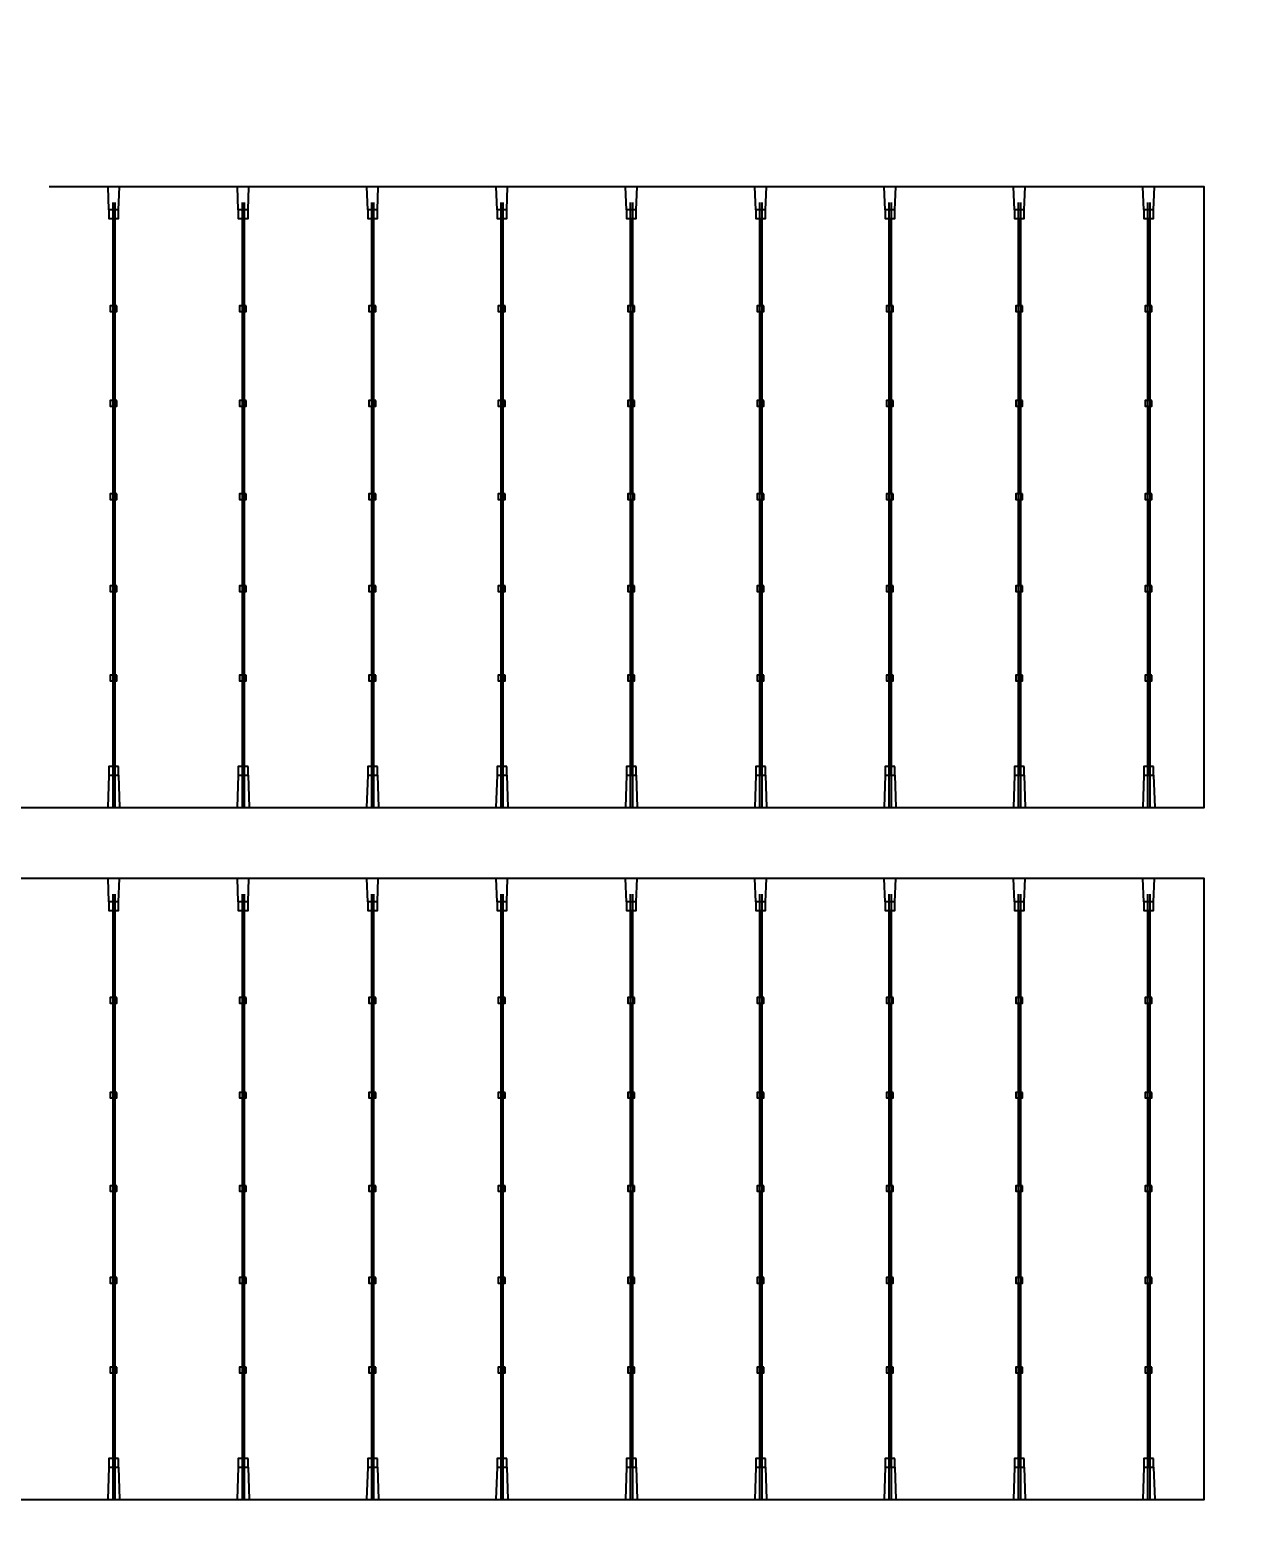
# Model space of a CAD drawing. Header units: millimetres. Extents: x 10297564 to 11610295, y -9287743 to -8409454.
# Drawn here: x 10426489 to 10428762, y -9093088 to -9090281 of the extents above; entities that cross this region are included whole.
import ezdxf

# ---------------------------------------------------------------- set-up
doc = ezdxf.new("R2010")
doc.units = ezdxf.units.MM
doc.header["$LTSCALE"] = 100
doc.layers.add('E1', color=1, linetype='Continuous')
doc.layers.add('Outline', color=5, linetype='Continuous', lineweight=25)
doc.styles.add('HL-S1', font='DotumChe.ttf')
doc.styles.add('MG', font='malgun.ttf')
doc.dimstyles.new('HL-100', dxfattribs={"dimscale": 100, "dimtxt": 3, "dimasz": 4, "dimexe": 2, "dimexo": 2, "dimgap": 1, "dimtad": 1, "dimdec": 0, "dimzin": 0, "dimlunit": 6, "dimtxsty": 'HL-S1', "dimblk": 'DOTSMALL', "dimcen": 4, "dimdle": 2, "dimclrd": 256, "dimclre": 256, "dimclrt": 4, "dimazin": 0, "dimtfac": 1, "dimtdec": 0, "dimtix": 1, "dimtmove": 2, "dimatfit": 3, "dimldrblk": 'DOTSMALL', "dimfxl": 1.5, "dimtolj": 1, "dimtzin": 0, "dimlwd": -1, "dimlwe": -1, "dimarcsym": 0})

# ---------------------------------------------------------------- blocks, each defined once
blk = doc.blocks.new('*D75')
at = {"layer": 'defpoints', "color": 0, "transparency": 16777216}
for p in [(10439230.2, -9073249.8), (10439230.2, -9073249.8), (10423426.7, -9107604.7)]:
    blk.add_point(p, dxfattribs=at)
at = {"layer": 'E1', "color": 1, "transparency": 16777216}
for p, q in [((10439593.6, -9073417), (10439593.6, -9073417)), ((10423593.8, -9107241.3), (10439063, -9073613.2)), ((10423790.1, -9107771.8), (10423790.1, -9107771.8))]:
    blk.add_line(p, q, dxfattribs=at)
for points in [[(10439002.4, -9073585.4), (10439123.6, -9073641.1), (10439230.2, -9073249.8)], [(10423533.3, -9107213.4), (10423654.4, -9107269.1), (10423426.7, -9107604.7)]]:
    blk.add_solid(points, dxfattribs=at)
at = {"layer": 'E1', "color": 7, "transparency": 16777216, "insert": (10430911.1, -9090235.3), "char_height": 500, "attachment_point": 5, "rotation": 65.2972, "style": 'MG'}
blk.add_mtext('\\A1;2711.1', dxfattribs=at)
blk = doc.blocks.new('_DotSmall')
at = {"color": 0, "linetype": 'ByBlock', "const_width": 0.5}
blk.add_lwpolyline([(-0.0625, 0, 1), (0.0625, 0, 1)], format="xyb", close=True, dxfattribs=at)

msp = doc.modelspace()

# ---------------------------------------------------------------- hatches: boundary and pattern name
at = {"true_color": 0x939598}
h = msp.add_hatch(color=252, dxfattribs=at)
h.dxf.hatch_style = 1
h.paths.add_polyline_path([(10426642.6, -9091731.4), (10426646.6, -9091731.4), (10426646.6, -9090603), (10426642.6, -9090603)])
h = msp.add_hatch(color=252, dxfattribs=at)
h.dxf.hatch_style = 1
h.paths.add_polyline_path([(10426883.9, -9091731.4), (10426887.9, -9091731.4), (10426887.9, -9090603), (10426883.9, -9090603)])
h = msp.add_hatch(color=252, dxfattribs=at)
h.dxf.hatch_style = 1
h.paths.add_polyline_path([(10427125.2, -9091731.4), (10427129.2, -9091731.4), (10427129.2, -9090603), (10427125.2, -9090603)])
h = msp.add_hatch(color=252, dxfattribs=at)
h.dxf.hatch_style = 1
h.paths.add_polyline_path([(10427366.5, -9091731.4), (10427370.6, -9091731.4), (10427370.6, -9090603), (10427366.5, -9090603)])
h = msp.add_hatch(color=252, dxfattribs=at)
h.dxf.hatch_style = 1
h.paths.add_polyline_path([(10427607.8, -9091731.4), (10427611.9, -9091731.4), (10427611.9, -9090603), (10427607.8, -9090603)])
h = msp.add_hatch(color=252, dxfattribs=at)
h.dxf.hatch_style = 1
h.paths.add_polyline_path([(10427849.1, -9091731.4), (10427853.2, -9091731.4), (10427853.2, -9090603), (10427849.1, -9090603)])
h = msp.add_hatch(color=252, dxfattribs=at)
h.dxf.hatch_style = 1
h.paths.add_polyline_path([(10428090.4, -9091731.4), (10428094.5, -9091731.4), (10428094.5, -9090603), (10428090.4, -9090603)])
h = msp.add_hatch(color=252, dxfattribs=at)
h.dxf.hatch_style = 1
h.paths.add_polyline_path([(10428331.7, -9091731.4), (10428335.8, -9091731.4), (10428335.8, -9090603), (10428331.7, -9090603)])
h = msp.add_hatch(color=252, dxfattribs=at)
h.dxf.hatch_style = 1
h.paths.add_polyline_path([(10428573, -9091731.4), (10428577.1, -9091731.4), (10428577.1, -9090603), (10428573, -9090603)])
h = msp.add_hatch(color=252, dxfattribs=at)
h.dxf.hatch_style = 1
h.paths.add_polyline_path([(10426642.6, -9093021.6), (10426646.6, -9093021.6), (10426646.6, -9091893.2), (10426642.6, -9091893.2)])
h = msp.add_hatch(color=252, dxfattribs=at)
h.dxf.hatch_style = 1
h.paths.add_polyline_path([(10426883.9, -9093021.6), (10426887.9, -9093021.6), (10426887.9, -9091893.2), (10426883.9, -9091893.2)])
h = msp.add_hatch(color=252, dxfattribs=at)
h.dxf.hatch_style = 1
h.paths.add_polyline_path([(10427125.2, -9093021.6), (10427129.2, -9093021.6), (10427129.2, -9091893.2), (10427125.2, -9091893.2)])
h = msp.add_hatch(color=252, dxfattribs=at)
h.dxf.hatch_style = 1
h.paths.add_polyline_path([(10427366.5, -9093021.6), (10427370.6, -9093021.6), (10427370.6, -9091893.2), (10427366.5, -9091893.2)])
h = msp.add_hatch(color=252, dxfattribs=at)
h.dxf.hatch_style = 1
h.paths.add_polyline_path([(10427607.8, -9093021.6), (10427611.9, -9093021.6), (10427611.9, -9091893.2), (10427607.8, -9091893.2)])
h = msp.add_hatch(color=252, dxfattribs=at)
h.dxf.hatch_style = 1
h.paths.add_polyline_path([(10427849.1, -9093021.6), (10427853.2, -9093021.6), (10427853.2, -9091893.2), (10427849.1, -9091893.2)])
h = msp.add_hatch(color=252, dxfattribs=at)
h.dxf.hatch_style = 1
h.paths.add_polyline_path([(10428090.4, -9093021.6), (10428094.5, -9093021.6), (10428094.5, -9091893.2), (10428090.4, -9091893.2)])
h = msp.add_hatch(color=252, dxfattribs=at)
h.dxf.hatch_style = 1
h.paths.add_polyline_path([(10428331.7, -9093021.6), (10428335.8, -9093021.6), (10428335.8, -9091893.2), (10428331.7, -9091893.2)])
h = msp.add_hatch(color=252, dxfattribs=at)
h.dxf.hatch_style = 1
h.paths.add_polyline_path([(10428573, -9093021.6), (10428577.1, -9093021.6), (10428577.1, -9091893.2), (10428573, -9091893.2)])

# ---------------------------------------------------------------- linework, layer by layer
for p, q in [((10426635.5, -9090617), (10426633.9, -9090573.7)), ((10426653.7, -9090617), (10426655.4, -9090573.7)), ((10426876.9, -9090617), (10426875.2, -9090573.7)), ((10426895, -9090617), (10426896.7, -9090573.7)), ((10427118.2, -9090617), (10427116.5, -9090573.7)), ((10427136.3, -9090617), (10427138, -9090573.7)), ((10427359.5, -9090617), (10427357.8, -9090573.7)), ((10427377.6, -9090617), (10427379.3, -9090573.7)), ((10427600.8, -9090617), (10427599.1, -9090573.7)), ((10427618.9, -9090617), (10427620.6, -9090573.7)), ((10427842.1, -9090617), (10427840.4, -9090573.7)), ((10427860.2, -9090617), (10427861.9, -9090573.7)), ((10428083.4, -9090617), (10428081.7, -9090573.7)), ((10428101.5, -9090617), (10428103.2, -9090573.7)), ((10428324.7, -9090617), (10428323, -9090573.7)), ((10428342.8, -9090617), (10428344.5, -9090573.7)), ((10428566, -9090617), (10428564.3, -9090573.7)), ((10428584.1, -9090617), (10428585.8, -9090573.7)), ((10426642.6, -9090603), (10426642.6, -9091731.4)), ((10426646.6, -9090603), (10426646.6, -9091731.4)), ((10426883.9, -9090603), (10426883.9, -9091731.4)), ((10426887.9, -9090603), (10426887.9, -9091731.4)), ((10427125.2, -9090603), (10427125.2, -9091731.4)), ((10427129.2, -9090603), (10427129.2, -9091731.4)), ((10427366.5, -9090603), (10427366.5, -9091731.4)), ((10427370.6, -9090603), (10427370.6, -9091731.4)), ((10427607.8, -9090603), (10427607.8, -9091731.4)), ((10427611.9, -9090603), (10427611.9, -9091731.4)), ((10427849.1, -9090603), (10427849.1, -9091731.4)), ((10427853.2, -9090603), (10427853.2, -9091731.4)), ((10428090.4, -9090603), (10428090.4, -9091731.4)), ((10428094.5, -9090603), (10428094.5, -9091731.4)), ((10428331.7, -9090603), (10428331.7, -9091731.4)), ((10428335.8, -9090603), (10428335.8, -9091731.4)), ((10428573, -9090603), (10428573, -9091731.4)), ((10428577.1, -9090603), (10428577.1, -9091731.4)), ((10426644.2, -9090795.5), (10426644.2, -9090633)), ((10426645, -9090795.5), (10426645, -9090633)), ((10426885.5, -9090795.5), (10426885.5, -9090633)), ((10426886.3, -9090795.5), (10426886.3, -9090633)), ((10427126.8, -9090795.5), (10427126.8, -9090633)), ((10427127.6, -9090795.5), (10427127.6, -9090633)), ((10427368.1, -9090795.5), (10427368.1, -9090633)), ((10427369, -9090795.5), (10427369, -9090633)), ((10427609.4, -9090795.5), (10427609.4, -9090633)), ((10427610.3, -9090795.5), (10427610.3, -9090633)), ((10427850.7, -9090795.5), (10427850.7, -9090633)), ((10427851.6, -9090795.5), (10427851.6, -9090633)), ((10428092, -9090795.5), (10428092, -9090633)), ((10428092.9, -9090795.5), (10428092.9, -9090633)), ((10428333.3, -9090795.5), (10428333.3, -9090633)), ((10428334.2, -9090795.5), (10428334.2, -9090633)), ((10428574.6, -9090795.5), (10428574.6, -9090633)), ((10428575.5, -9090795.5), (10428575.5, -9090633)), ((10426644.2, -9091146.4), (10426644.2, -9090806)), ((10426645, -9091146.4), (10426645, -9090806)), ((10426885.5, -9091146.4), (10426885.5, -9090806)), ((10426886.3, -9091146.4), (10426886.3, -9090806)), ((10427126.8, -9091146.4), (10427126.8, -9090806)), ((10427127.6, -9091146.4), (10427127.6, -9090806)), ((10427368.1, -9091146.4), (10427368.1, -9090806)), ((10427369, -9091146.4), (10427369, -9090806)), ((10427609.4, -9091146.4), (10427609.4, -9090806)), ((10427610.3, -9091146.4), (10427610.3, -9090806)), ((10427850.7, -9091146.4), (10427850.7, -9090806)), ((10427851.6, -9091146.4), (10427851.6, -9090806)), ((10428092, -9091146.4), (10428092, -9090806)), ((10428092.9, -9091146.4), (10428092.9, -9090806)), ((10428333.3, -9091146.4), (10428333.3, -9090806)), ((10428334.2, -9091146.4), (10428334.2, -9090806)), ((10428574.6, -9090972.4), (10428574.6, -9090806)), ((10428575.5, -9090972.4), (10428575.5, -9090806)), ((10428574.6, -9091146.4), (10428574.6, -9090982.8)), ((10428575.5, -9091146.4), (10428575.5, -9090982.8)), ((10426644.2, -9091670.5), (10426644.2, -9091156.9)), ((10426645, -9091670.5), (10426645, -9091156.9)), ((10426885.5, -9091670.5), (10426885.5, -9091156.9)), ((10426886.3, -9091670.5), (10426886.3, -9091156.9)), ((10427126.8, -9091670.5), (10427126.8, -9091156.9)), ((10427127.6, -9091670.5), (10427127.6, -9091156.9)), ((10427368.1, -9091670.5), (10427368.1, -9091156.9)), ((10427369, -9091670.5), (10427369, -9091156.9)), ((10427609.4, -9091670.5), (10427609.4, -9091156.9)), ((10427610.3, -9091670.5), (10427610.3, -9091156.9)), ((10427850.7, -9091670.5), (10427850.7, -9091156.9)), ((10427851.6, -9091670.5), (10427851.6, -9091156.9)), ((10428092, -9091670.5), (10428092, -9091156.9)), ((10428092.9, -9091670.5), (10428092.9, -9091156.9)), ((10428333.3, -9091317.7), (10428333.3, -9091156.9)), ((10428334.2, -9091317.7), (10428334.2, -9091156.9)), ((10428574.6, -9091317.7), (10428574.6, -9091156.9)), ((10428575.5, -9091317.7), (10428575.5, -9091156.9)), ((10428333.3, -9091670.5), (10428333.3, -9091328.2)), ((10428334.2, -9091670.5), (10428334.2, -9091328.2)), ((10428574.6, -9091670.5), (10428574.6, -9091328.2)), ((10428575.5, -9091670.5), (10428575.5, -9091328.2)), ((10426635.5, -9091671.2), (10426633.6, -9091731.4)), ((10426653.7, -9091671.2), (10426655.6, -9091731.4)), ((10426876.9, -9091671.2), (10426874.9, -9091731.4)), ((10426895, -9091671.2), (10426896.9, -9091731.4)), ((10427118.2, -9091671.2), (10427116.2, -9091731.4)), ((10427136.3, -9091671.2), (10427138.3, -9091731.4)), ((10427359.5, -9091671.2), (10427357.5, -9091731.4)), ((10427377.6, -9091671.2), (10427379.6, -9091731.4)), ((10427600.8, -9091671.2), (10427598.8, -9091731.4)), ((10427618.9, -9091671.2), (10427620.9, -9091731.4)), ((10427842.1, -9091671.2), (10427840.1, -9091731.4)), ((10427860.2, -9091671.2), (10427862.2, -9091731.4)), ((10428083.4, -9091671.2), (10428081.4, -9091731.4)), ((10428101.5, -9091671.2), (10428103.5, -9091731.4)), ((10428324.7, -9091671.2), (10428322.7, -9091731.4)), ((10428342.8, -9091671.2), (10428344.8, -9091731.4)), ((10428566, -9091671.2), (10428564, -9091731.4)), ((10428584.1, -9091671.2), (10428586.1, -9091731.4)), ((10426635.5, -9091907.2), (10426633.9, -9091863.9)), ((10426653.7, -9091907.2), (10426655.4, -9091863.9)), ((10426876.9, -9091907.2), (10426875.2, -9091863.9)), ((10426895, -9091907.2), (10426896.7, -9091863.9)), ((10427118.2, -9091907.2), (10427116.5, -9091863.9)), ((10427136.3, -9091907.2), (10427138, -9091863.9)), ((10427359.5, -9091907.2), (10427357.8, -9091863.9)), ((10427377.6, -9091907.2), (10427379.3, -9091863.9)), ((10427600.8, -9091907.2), (10427599.1, -9091863.9)), ((10427618.9, -9091907.2), (10427620.6, -9091863.9)), ((10427842.1, -9091907.2), (10427840.4, -9091863.9)), ((10427860.2, -9091907.2), (10427861.9, -9091863.9)), ((10428083.4, -9091907.2), (10428081.7, -9091863.9)), ((10428101.5, -9091907.2), (10428103.2, -9091863.9)), ((10428324.7, -9091907.2), (10428323, -9091863.9)), ((10428342.8, -9091907.2), (10428344.5, -9091863.9)), ((10428566, -9091907.2), (10428564.3, -9091863.9)), ((10428584.1, -9091907.2), (10428585.8, -9091863.9)), ((10426642.6, -9091893.2), (10426642.6, -9093021.6)), ((10426646.6, -9091893.2), (10426646.6, -9093021.6)), ((10426883.9, -9091893.2), (10426883.9, -9093021.6)), ((10426887.9, -9091893.2), (10426887.9, -9093021.6)), ((10427125.2, -9091893.2), (10427125.2, -9093021.6)), ((10427129.2, -9091893.2), (10427129.2, -9093021.6)), ((10427366.5, -9091893.2), (10427366.5, -9093021.6)), ((10427370.6, -9091893.2), (10427370.6, -9093021.6)), ((10427607.8, -9091893.2), (10427607.8, -9093021.6)), ((10427611.9, -9091893.2), (10427611.9, -9093021.6)), ((10427849.1, -9091893.2), (10427849.1, -9093021.6)), ((10427853.2, -9091893.2), (10427853.2, -9093021.6)), ((10428090.4, -9091893.2), (10428090.4, -9093021.6)), ((10428094.5, -9091893.2), (10428094.5, -9093021.6)), ((10428331.7, -9091893.2), (10428331.7, -9093021.6)), ((10428335.8, -9091893.2), (10428335.8, -9093021.6)), ((10428573, -9091893.2), (10428573, -9093021.6)), ((10428577.1, -9091893.2), (10428577.1, -9093021.6)), ((10426644.2, -9092085.7), (10426644.2, -9091923.2)), ((10426645, -9092085.7), (10426645, -9091923.2)), ((10426885.5, -9092085.7), (10426885.5, -9091923.2)), ((10426886.3, -9092085.7), (10426886.3, -9091923.2)), ((10427126.8, -9092085.7), (10427126.8, -9091923.2)), ((10427127.6, -9092085.7), (10427127.6, -9091923.2)), ((10427368.1, -9092085.7), (10427368.1, -9091923.2)), ((10427369, -9092085.7), (10427369, -9091923.2)), ((10427609.4, -9092085.7), (10427609.4, -9091923.2)), ((10427610.3, -9092085.7), (10427610.3, -9091923.2)), ((10427850.7, -9092085.7), (10427850.7, -9091923.2)), ((10427851.6, -9092085.7), (10427851.6, -9091923.2)), ((10428092, -9092085.7), (10428092, -9091923.2)), ((10428092.9, -9092085.7), (10428092.9, -9091923.2)), ((10428333.3, -9092085.7), (10428333.3, -9091923.2)), ((10428334.2, -9092085.7), (10428334.2, -9091923.2)), ((10428574.6, -9092085.7), (10428574.6, -9091923.2)), ((10428575.5, -9092085.7), (10428575.5, -9091923.2)), ((10426644.2, -9092436.7), (10426644.2, -9092096.2)), ((10426645, -9092436.7), (10426645, -9092096.2)), ((10426885.5, -9092436.7), (10426885.5, -9092096.2)), ((10426886.3, -9092436.7), (10426886.3, -9092096.2)), ((10427126.8, -9092436.7), (10427126.8, -9092096.2)), ((10427127.6, -9092436.7), (10427127.6, -9092096.2)), ((10427368.1, -9092436.7), (10427368.1, -9092096.2)), ((10427369, -9092436.7), (10427369, -9092096.2)), ((10427609.4, -9092436.7), (10427609.4, -9092096.2)), ((10427610.3, -9092436.7), (10427610.3, -9092096.2)), ((10427850.7, -9092436.7), (10427850.7, -9092096.2)), ((10427851.6, -9092436.7), (10427851.6, -9092096.2)), ((10428092, -9092436.7), (10428092, -9092096.2)), ((10428092.9, -9092436.7), (10428092.9, -9092096.2)), ((10428333.3, -9092436.7), (10428333.3, -9092096.2)), ((10428334.2, -9092436.7), (10428334.2, -9092096.2)), ((10428574.6, -9092262.6), (10428574.6, -9092096.2)), ((10428575.5, -9092262.6), (10428575.5, -9092096.2)), ((10428574.6, -9092436.7), (10428574.6, -9092273)), ((10428575.5, -9092436.7), (10428575.5, -9092273)), ((10426644.2, -9092960.7), (10426644.2, -9092447.1)), ((10426645, -9092960.7), (10426645, -9092447.1)), ((10426885.5, -9092960.7), (10426885.5, -9092447.1)), ((10426886.3, -9092960.7), (10426886.3, -9092447.1)), ((10427126.8, -9092960.7), (10427126.8, -9092447.1)), ((10427127.6, -9092960.7), (10427127.6, -9092447.1)), ((10427368.1, -9092960.7), (10427368.1, -9092447.1)), ((10427369, -9092960.7), (10427369, -9092447.1)), ((10427609.4, -9092960.7), (10427609.4, -9092447.1)), ((10427610.3, -9092960.7), (10427610.3, -9092447.1)), ((10427850.7, -9092960.7), (10427850.7, -9092447.1)), ((10427851.6, -9092960.7), (10427851.6, -9092447.1)), ((10428092, -9092960.7), (10428092, -9092447.1)), ((10428092.9, -9092960.7), (10428092.9, -9092447.1)), ((10428333.3, -9092607.9), (10428333.3, -9092447.1)), ((10428334.2, -9092607.9), (10428334.2, -9092447.1)), ((10428574.6, -9092607.9), (10428574.6, -9092447.1)), ((10428575.5, -9092607.9), (10428575.5, -9092447.1)), ((10428333.3, -9092960.7), (10428333.3, -9092618.4)), ((10428334.2, -9092960.7), (10428334.2, -9092618.4)), ((10428574.6, -9092960.7), (10428574.6, -9092618.4)), ((10428575.5, -9092960.7), (10428575.5, -9092618.4)), ((10426635.5, -9092961.4), (10426633.6, -9093021.6)), ((10426653.7, -9092961.4), (10426655.6, -9093021.6)), ((10426876.9, -9092961.4), (10426874.9, -9093021.6)), ((10426895, -9092961.4), (10426896.9, -9093021.6)), ((10427118.2, -9092961.4), (10427116.2, -9093021.6)), ((10427136.3, -9092961.4), (10427138.3, -9093021.6)), ((10427359.5, -9092961.4), (10427357.5, -9093021.6)), ((10427377.6, -9092961.4), (10427379.6, -9093021.6)), ((10427600.8, -9092961.4), (10427598.8, -9093021.6)), ((10427618.9, -9092961.4), (10427620.9, -9093021.6)), ((10427842.1, -9092961.4), (10427840.1, -9093021.6)), ((10427860.2, -9092961.4), (10427862.2, -9093021.6)), ((10428083.4, -9092961.4), (10428081.4, -9093021.6)), ((10428101.5, -9092961.4), (10428103.5, -9093021.6)), ((10428324.7, -9092961.4), (10428322.7, -9093021.6)), ((10428342.8, -9092961.4), (10428344.8, -9093021.6)), ((10428566, -9092961.4), (10428564, -9093021.6)), ((10428584.1, -9092961.4), (10428586.1, -9093021.6))]:
    msp.add_line(p, q)
at = {"color": 4}
for points in [[(10426653.7, -9090617), (10426635.5, -9090617), (10426635.5, -9090633), (10426653.7, -9090633)], [(10426895, -9090617), (10426876.9, -9090617), (10426876.9, -9090633), (10426895, -9090633)], [(10427136.3, -9090617), (10427118.2, -9090617), (10427118.2, -9090633), (10427136.3, -9090633)], [(10427377.6, -9090617), (10427359.5, -9090617), (10427359.5, -9090633), (10427377.6, -9090633)], [(10427618.9, -9090617), (10427600.8, -9090617), (10427600.8, -9090633), (10427618.9, -9090633)], [(10427860.2, -9090617), (10427842.1, -9090617), (10427842.1, -9090633), (10427860.2, -9090633)], [(10428101.5, -9090617), (10428083.4, -9090617), (10428083.4, -9090633), (10428101.5, -9090633)], [(10428342.8, -9090617), (10428324.7, -9090617), (10428324.7, -9090633), (10428342.8, -9090633)], [(10428584.1, -9090617), (10428566, -9090617), (10428566, -9090633), (10428584.1, -9090633)], [(10426650.5, -9090795.5), (10426638, -9090795.5), (10426638, -9090806), (10426650.5, -9090806)], [(10426891.8, -9090795.5), (10426879.3, -9090795.5), (10426879.3, -9090806), (10426891.8, -9090806)], [(10427133.2, -9090795.5), (10427120.6, -9090795.5), (10427120.6, -9090806), (10427133.2, -9090806)], [(10427374.5, -9090795.5), (10427361.9, -9090795.5), (10427361.9, -9090806), (10427374.5, -9090806)], [(10427615.8, -9090795.5), (10427603.2, -9090795.5), (10427603.2, -9090806), (10427615.8, -9090806)], [(10427857.1, -9090795.5), (10427844.5, -9090795.5), (10427844.5, -9090806), (10427857.1, -9090806)], [(10428098.4, -9090795.5), (10428085.8, -9090795.5), (10428085.8, -9090806), (10428098.4, -9090806)], [(10428339.7, -9090795.5), (10428327.1, -9090795.5), (10428327.1, -9090806), (10428339.7, -9090806)], [(10428581, -9090795.5), (10428568.4, -9090795.5), (10428568.4, -9090806), (10428581, -9090806)], [(10426650.5, -9090972.4), (10426638, -9090972.4), (10426638, -9090982.8), (10426650.5, -9090982.8)], [(10426891.8, -9090972.4), (10426879.3, -9090972.4), (10426879.3, -9090982.8), (10426891.8, -9090982.8)], [(10427133.2, -9090972.4), (10427120.6, -9090972.4), (10427120.6, -9090982.8), (10427133.2, -9090982.8)], [(10427374.5, -9090972.4), (10427361.9, -9090972.4), (10427361.9, -9090982.8), (10427374.5, -9090982.8)], [(10427615.8, -9090972.4), (10427603.2, -9090972.4), (10427603.2, -9090982.8), (10427615.8, -9090982.8)], [(10427857.1, -9090972.4), (10427844.5, -9090972.4), (10427844.5, -9090982.8), (10427857.1, -9090982.8)], [(10428098.4, -9090972.4), (10428085.8, -9090972.4), (10428085.8, -9090982.8), (10428098.4, -9090982.8)], [(10428339.7, -9090972.4), (10428327.1, -9090972.4), (10428327.1, -9090982.8), (10428339.7, -9090982.8)], [(10428581, -9090972.4), (10428568.4, -9090972.4), (10428568.4, -9090982.8), (10428581, -9090982.8)], [(10426650.5, -9091146.4), (10426638, -9091146.4), (10426638, -9091156.9), (10426650.5, -9091156.9)], [(10426891.8, -9091146.4), (10426879.3, -9091146.4), (10426879.3, -9091156.9), (10426891.8, -9091156.9)], [(10427133.2, -9091146.4), (10427120.6, -9091146.4), (10427120.6, -9091156.9), (10427133.2, -9091156.9)], [(10427374.5, -9091146.4), (10427361.9, -9091146.4), (10427361.9, -9091156.9), (10427374.5, -9091156.9)], [(10427615.8, -9091146.4), (10427603.2, -9091146.4), (10427603.2, -9091156.9), (10427615.8, -9091156.9)], [(10427857.1, -9091146.4), (10427844.5, -9091146.4), (10427844.5, -9091156.9), (10427857.1, -9091156.9)], [(10428098.4, -9091146.4), (10428085.8, -9091146.4), (10428085.8, -9091156.9), (10428098.4, -9091156.9)], [(10428339.7, -9091146.4), (10428327.1, -9091146.4), (10428327.1, -9091156.9), (10428339.7, -9091156.9)], [(10428581, -9091146.4), (10428568.4, -9091146.4), (10428568.4, -9091156.9), (10428581, -9091156.9)], [(10426650.5, -9091317.7), (10426638, -9091317.7), (10426638, -9091328.2), (10426650.5, -9091328.2)], [(10426891.8, -9091317.7), (10426879.3, -9091317.7), (10426879.3, -9091328.2), (10426891.8, -9091328.2)], [(10427133.2, -9091317.7), (10427120.6, -9091317.7), (10427120.6, -9091328.2), (10427133.2, -9091328.2)], [(10427374.5, -9091317.7), (10427361.9, -9091317.7), (10427361.9, -9091328.2), (10427374.5, -9091328.2)], [(10427615.8, -9091317.7), (10427603.2, -9091317.7), (10427603.2, -9091328.2), (10427615.8, -9091328.2)], [(10427857.1, -9091317.7), (10427844.5, -9091317.7), (10427844.5, -9091328.2), (10427857.1, -9091328.2)], [(10428098.4, -9091317.7), (10428085.8, -9091317.7), (10428085.8, -9091328.2), (10428098.4, -9091328.2)], [(10428339.7, -9091317.7), (10428327.1, -9091317.7), (10428327.1, -9091328.2), (10428339.7, -9091328.2)], [(10428581, -9091317.7), (10428568.4, -9091317.7), (10428568.4, -9091328.2), (10428581, -9091328.2)], [(10426650.5, -9091484.8), (10426638, -9091484.8), (10426638, -9091495.3), (10426650.5, -9091495.3)], [(10426891.8, -9091484.8), (10426879.3, -9091484.8), (10426879.3, -9091495.3), (10426891.8, -9091495.3)], [(10427133.2, -9091484.8), (10427120.6, -9091484.8), (10427120.6, -9091495.3), (10427133.2, -9091495.3)], [(10427374.5, -9091484.8), (10427361.9, -9091484.8), (10427361.9, -9091495.3), (10427374.5, -9091495.3)], [(10427615.8, -9091484.8), (10427603.2, -9091484.8), (10427603.2, -9091495.3), (10427615.8, -9091495.3)], [(10427857.1, -9091484.8), (10427844.5, -9091484.8), (10427844.5, -9091495.3), (10427857.1, -9091495.3)], [(10428098.4, -9091484.8), (10428085.8, -9091484.8), (10428085.8, -9091495.3), (10428098.4, -9091495.3)], [(10428339.7, -9091484.8), (10428327.1, -9091484.8), (10428327.1, -9091495.3), (10428339.7, -9091495.3)], [(10428581, -9091484.8), (10428568.4, -9091484.8), (10428568.4, -9091495.3), (10428581, -9091495.3)], [(10426653.7, -9091655.1), (10426635.5, -9091655.1), (10426635.5, -9091671.2), (10426653.7, -9091671.2)], [(10426895, -9091655.1), (10426876.9, -9091655.1), (10426876.9, -9091671.2), (10426895, -9091671.2)], [(10427136.3, -9091655.1), (10427118.2, -9091655.1), (10427118.2, -9091671.2), (10427136.3, -9091671.2)], [(10427377.6, -9091655.1), (10427359.5, -9091655.1), (10427359.5, -9091671.2), (10427377.6, -9091671.2)], [(10427618.9, -9091655.1), (10427600.8, -9091655.1), (10427600.8, -9091671.2), (10427618.9, -9091671.2)], [(10427860.2, -9091655.1), (10427842.1, -9091655.1), (10427842.1, -9091671.2), (10427860.2, -9091671.2)], [(10428101.5, -9091655.1), (10428083.4, -9091655.1), (10428083.4, -9091671.2), (10428101.5, -9091671.2)], [(10428342.8, -9091655.1), (10428324.7, -9091655.1), (10428324.7, -9091671.2), (10428342.8, -9091671.2)], [(10428584.1, -9091655.1), (10428566, -9091655.1), (10428566, -9091671.2), (10428584.1, -9091671.2)], [(10426653.7, -9091907.2), (10426635.5, -9091907.2), (10426635.5, -9091923.2), (10426653.7, -9091923.2)], [(10426895, -9091907.2), (10426876.9, -9091907.2), (10426876.9, -9091923.2), (10426895, -9091923.2)], [(10427136.3, -9091907.2), (10427118.2, -9091907.2), (10427118.2, -9091923.2), (10427136.3, -9091923.2)], [(10427377.6, -9091907.2), (10427359.5, -9091907.2), (10427359.5, -9091923.2), (10427377.6, -9091923.2)], [(10427618.9, -9091907.2), (10427600.8, -9091907.2), (10427600.8, -9091923.2), (10427618.9, -9091923.2)], [(10427860.2, -9091907.2), (10427842.1, -9091907.2), (10427842.1, -9091923.2), (10427860.2, -9091923.2)], [(10428101.5, -9091907.2), (10428083.4, -9091907.2), (10428083.4, -9091923.2), (10428101.5, -9091923.2)], [(10428342.8, -9091907.2), (10428324.7, -9091907.2), (10428324.7, -9091923.2), (10428342.8, -9091923.2)], [(10428584.1, -9091907.2), (10428566, -9091907.2), (10428566, -9091923.2), (10428584.1, -9091923.2)], [(10426650.5, -9092085.7), (10426638, -9092085.7), (10426638, -9092096.2), (10426650.5, -9092096.2)], [(10426891.8, -9092085.7), (10426879.3, -9092085.7), (10426879.3, -9092096.2), (10426891.8, -9092096.2)], [(10427133.2, -9092085.7), (10427120.6, -9092085.7), (10427120.6, -9092096.2), (10427133.2, -9092096.2)], [(10427374.5, -9092085.7), (10427361.9, -9092085.7), (10427361.9, -9092096.2), (10427374.5, -9092096.2)], [(10427615.8, -9092085.7), (10427603.2, -9092085.7), (10427603.2, -9092096.2), (10427615.8, -9092096.2)], [(10427857.1, -9092085.7), (10427844.5, -9092085.7), (10427844.5, -9092096.2), (10427857.1, -9092096.2)], [(10428098.4, -9092085.7), (10428085.8, -9092085.7), (10428085.8, -9092096.2), (10428098.4, -9092096.2)], [(10428339.7, -9092085.7), (10428327.1, -9092085.7), (10428327.1, -9092096.2), (10428339.7, -9092096.2)], [(10428581, -9092085.7), (10428568.4, -9092085.7), (10428568.4, -9092096.2), (10428581, -9092096.2)], [(10426650.5, -9092262.6), (10426638, -9092262.6), (10426638, -9092273), (10426650.5, -9092273)], [(10426891.8, -9092262.6), (10426879.3, -9092262.6), (10426879.3, -9092273), (10426891.8, -9092273)], [(10427133.2, -9092262.6), (10427120.6, -9092262.6), (10427120.6, -9092273), (10427133.2, -9092273)], [(10427374.5, -9092262.6), (10427361.9, -9092262.6), (10427361.9, -9092273), (10427374.5, -9092273)], [(10427615.8, -9092262.6), (10427603.2, -9092262.6), (10427603.2, -9092273), (10427615.8, -9092273)], [(10427857.1, -9092262.6), (10427844.5, -9092262.6), (10427844.5, -9092273), (10427857.1, -9092273)], [(10428098.4, -9092262.6), (10428085.8, -9092262.6), (10428085.8, -9092273), (10428098.4, -9092273)], [(10428339.7, -9092262.6), (10428327.1, -9092262.6), (10428327.1, -9092273), (10428339.7, -9092273)], [(10428581, -9092262.6), (10428568.4, -9092262.6), (10428568.4, -9092273), (10428581, -9092273)], [(10426650.5, -9092436.7), (10426638, -9092436.7), (10426638, -9092447.1), (10426650.5, -9092447.1)], [(10426891.8, -9092436.7), (10426879.3, -9092436.7), (10426879.3, -9092447.1), (10426891.8, -9092447.1)], [(10427133.2, -9092436.7), (10427120.6, -9092436.7), (10427120.6, -9092447.1), (10427133.2, -9092447.1)], [(10427374.5, -9092436.7), (10427361.9, -9092436.7), (10427361.9, -9092447.1), (10427374.5, -9092447.1)], [(10427615.8, -9092436.7), (10427603.2, -9092436.7), (10427603.2, -9092447.1), (10427615.8, -9092447.1)], [(10427857.1, -9092436.7), (10427844.5, -9092436.7), (10427844.5, -9092447.1), (10427857.1, -9092447.1)], [(10428098.4, -9092436.7), (10428085.8, -9092436.7), (10428085.8, -9092447.1), (10428098.4, -9092447.1)], [(10428339.7, -9092436.7), (10428327.1, -9092436.7), (10428327.1, -9092447.1), (10428339.7, -9092447.1)], [(10428581, -9092436.7), (10428568.4, -9092436.7), (10428568.4, -9092447.1), (10428581, -9092447.1)], [(10426650.5, -9092607.9), (10426638, -9092607.9), (10426638, -9092618.4), (10426650.5, -9092618.4)], [(10426891.8, -9092607.9), (10426879.3, -9092607.9), (10426879.3, -9092618.4), (10426891.8, -9092618.4)], [(10427133.2, -9092607.9), (10427120.6, -9092607.9), (10427120.6, -9092618.4), (10427133.2, -9092618.4)], [(10427374.5, -9092607.9), (10427361.9, -9092607.9), (10427361.9, -9092618.4), (10427374.5, -9092618.4)], [(10427615.8, -9092607.9), (10427603.2, -9092607.9), (10427603.2, -9092618.4), (10427615.8, -9092618.4)], [(10427857.1, -9092607.9), (10427844.5, -9092607.9), (10427844.5, -9092618.4), (10427857.1, -9092618.4)], [(10428098.4, -9092607.9), (10428085.8, -9092607.9), (10428085.8, -9092618.4), (10428098.4, -9092618.4)], [(10428339.7, -9092607.9), (10428327.1, -9092607.9), (10428327.1, -9092618.4), (10428339.7, -9092618.4)], [(10428581, -9092607.9), (10428568.4, -9092607.9), (10428568.4, -9092618.4), (10428581, -9092618.4)], [(10426650.5, -9092775), (10426638, -9092775), (10426638, -9092785.5), (10426650.5, -9092785.5)], [(10426891.8, -9092775), (10426879.3, -9092775), (10426879.3, -9092785.5), (10426891.8, -9092785.5)], [(10427133.2, -9092775), (10427120.6, -9092775), (10427120.6, -9092785.5), (10427133.2, -9092785.5)], [(10427374.5, -9092775), (10427361.9, -9092775), (10427361.9, -9092785.5), (10427374.5, -9092785.5)], [(10427615.8, -9092775), (10427603.2, -9092775), (10427603.2, -9092785.5), (10427615.8, -9092785.5)], [(10427857.1, -9092775), (10427844.5, -9092775), (10427844.5, -9092785.5), (10427857.1, -9092785.5)], [(10428098.4, -9092775), (10428085.8, -9092775), (10428085.8, -9092785.5), (10428098.4, -9092785.5)], [(10428339.7, -9092775), (10428327.1, -9092775), (10428327.1, -9092785.5), (10428339.7, -9092785.5)], [(10428581, -9092775), (10428568.4, -9092775), (10428568.4, -9092785.5), (10428581, -9092785.5)], [(10426653.7, -9092945.4), (10426635.5, -9092945.4), (10426635.5, -9092961.4), (10426653.7, -9092961.4)], [(10426895, -9092945.4), (10426876.9, -9092945.4), (10426876.9, -9092961.4), (10426895, -9092961.4)], [(10427136.3, -9092945.4), (10427118.2, -9092945.4), (10427118.2, -9092961.4), (10427136.3, -9092961.4)], [(10427377.6, -9092945.4), (10427359.5, -9092945.4), (10427359.5, -9092961.4), (10427377.6, -9092961.4)], [(10427618.9, -9092945.4), (10427600.8, -9092945.4), (10427600.8, -9092961.4), (10427618.9, -9092961.4)], [(10427860.2, -9092945.4), (10427842.1, -9092945.4), (10427842.1, -9092961.4), (10427860.2, -9092961.4)], [(10428101.5, -9092945.4), (10428083.4, -9092945.4), (10428083.4, -9092961.4), (10428101.5, -9092961.4)], [(10428342.8, -9092945.4), (10428324.7, -9092945.4), (10428324.7, -9092961.4), (10428342.8, -9092961.4)], [(10428584.1, -9092945.4), (10428566, -9092945.4), (10428566, -9092961.4), (10428584.1, -9092961.4)]]:
    msp.add_lwpolyline(points, close=True, dxfattribs=at)
at = {"layer": 'Outline'}
for points in [[(10426439.3, -9091731.4), (10428678.2, -9091731.4), (10428678.2, -9090573.7), (10426524.1, -9090573.7)], [(10426279.1, -9091945.6), (10426279.1, -9093021.6), (10428678.2, -9093021.6), (10428678.2, -9091863.9), (10426439.3, -9091863.9)]]:
    msp.add_lwpolyline(points, dxfattribs=at)

# ---------------------------------------------------------------- dimensions: what is measured, and where the dimension line sits
at = {"layer": 'E1'}
dim = msp.add_aligned_dim(p1=(10423426.7, -9107604.7), p2=(10439230.2, -9073249.8), distance=0, text='2711.1', dimstyle='HL-100', override={"dimscale": 200, "dimtxt": 2.5, "dimasz": 2, "dimtxsty": 'MG', "dimsah": 1, "dimclrd": 1, "dimclre": 1, "dimclrt": 7}, dxfattribs=at)
dim.commit()
dim.dimension.update_dxf_attribs({"geometry": '*D75', "text_midpoint": (10430911.1, -9090235.3)})

doc.saveas('drawing.dxf')
